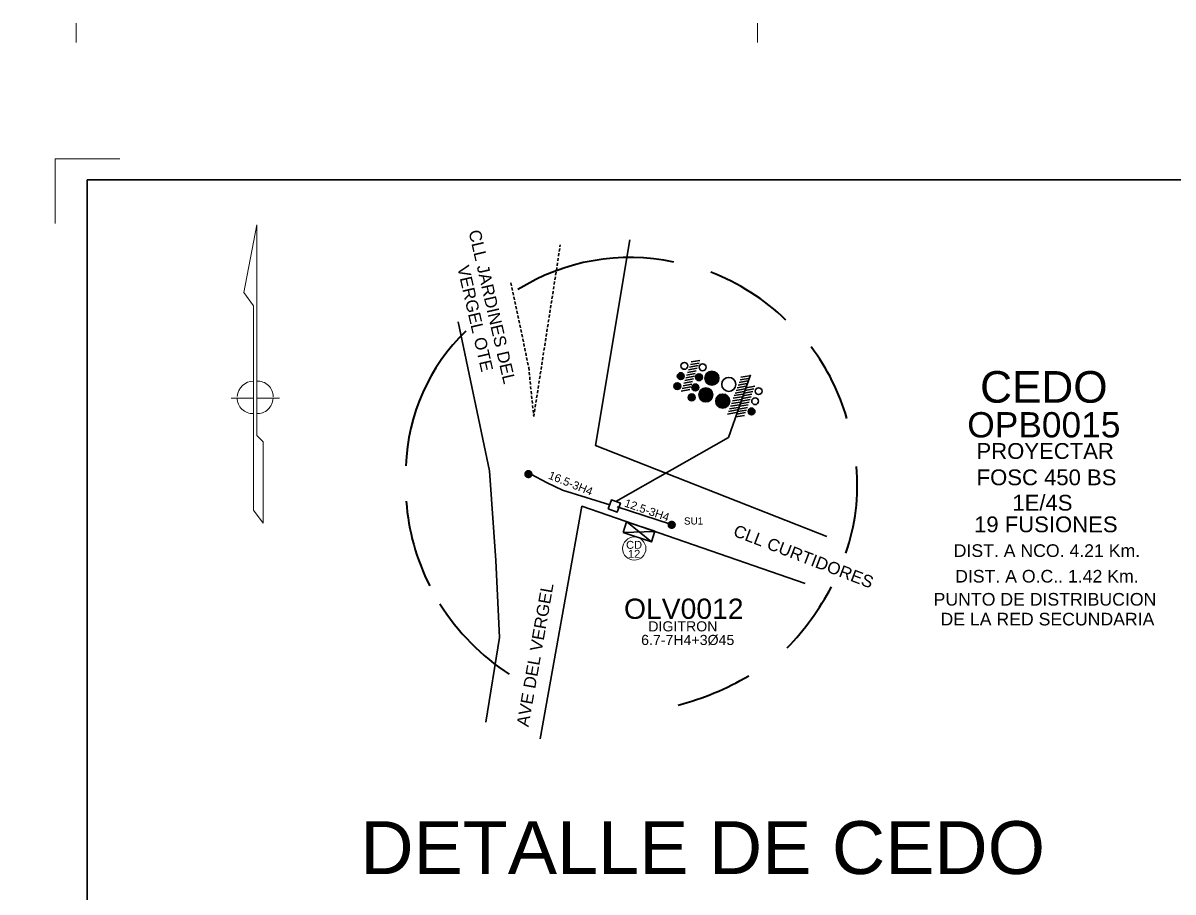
# Model space of a CAD drawing. Header units: millimetres. Extents: x -3867 to 635, y 1041 to 3666.
# Drawn here: x -1681.1 to -1488.4, y 1451.6 to 1597.2 of the extents above; entities that cross this region are included whole.
import ezdxf
from ezdxf.enums import TextEntityAlignment as Align

# ---------------------------------------------------------------- set-up
doc = ezdxf.new("R2010")
doc.units = ezdxf.units.MM
doc.linetypes.add('TLSIGC_002', pattern=[0.8, 0.5, -0.3])
doc.linetypes.add('TLSIGC_007', pattern=[28, 10, -1, 10, -1, 2, -1, 2, -1])
for name, color, linetype, lineweight in [('ACOTACION GENERAL', 132, 'Continuous', 30), ('APUNTADOR  DE DATOS PROYECTADA', 1, 'Continuous', 20), ('CABLE EXISTENTE SUBTERRANEO PRINCIPAL', 82, 'Continuous', 40), ('CAJA DE DISTRIBUCION EXISTENTE', 92, 'Continuous', 30), ('CONEXION A CAJA DE DISTRIBUCION EXISTENTE', 74, 'Continuous', 30), ('DATOS DE CARATULA', 160, 'Continuous', 5), ('DISTRITO', 42, 'TLSIGC_007', 60), ('LINEAS DE REFERENCIA Y ACOTACION', 160, 'Continuous', 9), ('MARCO DE CONSTRUCCION', 7, 'Continuous', 5), ('MARCOS PRINCIPALES', 250, 'Continuous', 20), ('NOMBRE DE CALLES', 92, 'TLSIGC_017', 5), ('PERFILES  DE CANALIZACION P.V.C. ALIGERADA EXISTENTE', 132, 'Continuous', 30), ('PLANIMETRIA 2003', 251, 'Continuous', 30), ('PLANIMETRIA 2003 NO DEFINIDA', 12, 'TLSIGC_002', 30), ('POSTES EXISTENTES SECUNDARIOS', 82, 'Continuous', 30), ('POZOS TRADICIONALES EXISTENTES', 132, 'Continuous', 30), ('SUBDIVISION DE VIAS EXISTENTE', 132, 'Continuous', 30), ('SUBIDAS EXISTENTES SECUNDARIAS', 82, 'Continuous', 30)]:
    doc.layers.add(name, color=color, linetype=linetype, lineweight=lineweight)
doc.layers.add('CABLE PROYECTADO SUBTERRANEO', color=1, linetype='Continuous')
doc.styles.get("Standard").update_dxf_attribs({"font": 'arial.ttf'})
doc.linetypes.add('TLSIGC_017', pattern='A,0.5,["=",Standard,S=1.6,R=0,X=-0.2,Y=-0.8],0.5', length=1)

msp = doc.modelspace()

# ---------------------------------------------------------------- hatches: boundary and pattern name
at = {"layer": 'POSTES EXISTENTES SECUNDARIOS'}
h = msp.add_hatch(color=256, dxfattribs=at)
edge = h.paths.add_edge_path()
edge.add_arc((-1596.4, 1521.64), 0.707, 0, 360)
h = msp.add_hatch(color=256, dxfattribs=at)
edge = h.paths.add_edge_path()
edge.add_arc((-1572.39, 1513.14), 0.707, 0, 360)
at = {"layer": 'SUBDIVISION DE VIAS EXISTENTE'}
h = msp.add_hatch(color=256, dxfattribs=at)
edge = h.paths.add_edge_path()
edge.add_arc((-1570.87, 1538.08), 0.538, 0, 360)
h = msp.add_hatch(color=256, dxfattribs=at)
edge = h.paths.add_edge_path()
edge.add_arc((-1567.81, 1537.87), 0.538, 0, 360)
h = msp.add_hatch(color=256, dxfattribs=at)
edge = h.paths.add_edge_path()
edge.add_arc((-1565.69, 1537.69), 1.14, 0, 360)
h = msp.add_hatch(color=256, dxfattribs=at)
edge = h.paths.add_edge_path()
edge.add_arc((-1571.46, 1536.41), 0.538, 0, 360)
h = msp.add_hatch(color=256, dxfattribs=at)
edge = h.paths.add_edge_path()
edge.add_arc((-1568.45, 1536.23), 0.538, 0, 360)
h = msp.add_hatch(color=256, dxfattribs=at)
edge = h.paths.add_edge_path()
edge.add_arc((-1566.69, 1534.92), 1.14, 0, 360)
h = msp.add_hatch(color=256, dxfattribs=at)
edge = h.paths.add_edge_path()
edge.add_arc((-1569.02, 1534.48), 0.538, 0, 360)
h = msp.add_hatch(color=256, dxfattribs=at)
edge = h.paths.add_edge_path()
edge.add_arc((-1563.84, 1533.92), 1.14, 0, 360)
h = msp.add_hatch(color=256, dxfattribs=at)
edge = h.paths.add_edge_path()
edge.add_arc((-1559.02, 1532.13), 0.538, 0, 360)

# ---------------------------------------------------------------- linework, layer by layer
at = {"layer": 'ACOTACION GENERAL'}
msp.add_lwpolyline([(-1559.21, 1538.28), (-1562.85, 1527.79), (-1581.76, 1517.04)], dxfattribs=at)
at = {"layer": 'CABLE EXISTENTE SUBTERRANEO PRINCIPAL'}
for centre, radius, start, end in [((-1579.39, 1522.53), 35.42, 78, 122), ((-1579.29, 1520.47), 37.5, 46, 69), ((-1583.94, 1521.86), 33.03, 134, 178), ((-1578.31, 1520.87), 36.69, 16, 37), ((-1576.53, 1519.84), 35.25, 341, 5), ((-1580.05, 1519.68), 36.91, 184, 207), ((-1585.7, 1524.04), 45.39, 316, 332), ((-1578.78, 1520.19), 38.26, 212, 237), ((-1584.03, 1530.33), 49.09, 285, 300)]:
    msp.add_arc(centre, radius, start, end, dxfattribs=at)
at = {"layer": 'CAJA DE DISTRIBUCION EXISTENTE'}
for p, q in [((-1579.93, 1513.63), (-1575.79, 1510.29)), ((-1580.52, 1511.86), (-1575.2, 1512.05))]:
    msp.add_line(p, q, dxfattribs=at)
msp.add_lwpolyline([(-1580.52, 1511.86), (-1575.79, 1510.28), (-1575.2, 1512.06), (-1579.94, 1513.64), (-1580.52, 1511.86)], dxfattribs=at)
at = {"layer": 'MARCO DE CONSTRUCCION'}
for p, q in [((-1641.94, 1563.41), (-1644.11, 1552.05)), ((-1641.94, 1528.13), (-1641.94, 1563.41)), ((-1644.11, 1552.05), (-1642.46, 1549.86)), ((-1642.46, 1549.86), (-1642.46, 1546.55)), ((-1642.46, 1546.55), (-1642.46, 1515.6)), ((-1642.46, 1534.39), (-1646.24, 1534.39)), ((-1641.94, 1534.39), (-1638.13, 1534.39)), ((-1640.85, 1527.04), (-1641.94, 1528.13)), ((-1640.85, 1513.42), (-1640.85, 1527.04)), ((-1642.46, 1515.6), (-1640.85, 1513.42))]:
    msp.add_line(p, q, dxfattribs=at)
msp.add_lwpolyline([(-1664.87, 1574.47), (-1675.69, 1574.47), (-1675.69, 1563.64)], dxfattribs=at)
at = {"layer": 'MARCO DE CONSTRUCCION', "color": 7, "linetype": 'Continuous', "lineweight": 30}
msp.add_lwpolyline([(-1659.53, 1308.49), (-1681.1, 1308.49), (-1681.1, 1046.03), (-1659.53, 1046.03), (-1659.53, 1308.49), (-1659.53, 1046.03), (-859.6, 1046.03), (-859.6, 1570.96), (-1670.32, 1570.96), (-1670.32, 1308.49)], dxfattribs=at)
at = {"layer": 'MARCO DE CONSTRUCCION'}
for centre, radius, start, end in [((-1642.39, 1534.43), 2.81, 91, 175), ((-1641.79, 1534.64), 2.6, 359, 93), ((-1642.59, 1534.39), 2.61, 180, 272), ((-1641.85, 1534.43), 2.65, 267, 358)]:
    msp.add_arc(centre, radius, start, end, dxfattribs=at)
at = {"layer": 'MARCOS PRINCIPALES'}
for p, q in [((-1672.21, 1593.98), (-1672.21, 1597.24)), ((-1557.99, 1593.98), (-1557.99, 1597.24))]:
    msp.add_line(p, q, dxfattribs=at)
msp.add_circle((-1578.66, 1509.16), 1.95, dxfattribs=at)
at = {"layer": 'PERFILES  DE CANALIZACION P.V.C. ALIGERADA EXISTENTE'}
for p, q in [((-1569.26, 1539.99), (-1567.81, 1540.26)), ((-1569.11, 1540.43), (-1567.66, 1540.7)), ((-1570.03, 1537.77), (-1568.58, 1538.04)), ((-1569.88, 1538.21), (-1568.43, 1538.48)), ((-1569.72, 1538.66), (-1568.28, 1538.93)), ((-1569.57, 1539.1), (-1568.12, 1539.37)), ((-1569.42, 1539.54), (-1567.97, 1539.82)), ((-1560.78, 1537.88), (-1559.33, 1538.13)), ((-1570.65, 1535.99), (-1569.2, 1536.26)), ((-1570.49, 1536.44), (-1569.04, 1536.71)), ((-1570.34, 1536.88), (-1568.89, 1537.15)), ((-1570.19, 1537.32), (-1568.74, 1537.6)), ((-1566.27, 1535.99), (-1566.26, 1536.01)), ((-1561.42, 1536.11), (-1559.97, 1536.36)), ((-1561.26, 1536.55), (-1559.81, 1536.8)), ((-1561.1, 1537), (-1559.65, 1537.25)), ((-1560.94, 1537.44), (-1559.49, 1537.69)), ((-1558.47, 1536.37), (-1559.92, 1536.1)), ((-1570.8, 1535.55), (-1569.35, 1535.82)), ((-1562.22, 1533.91), (-1560.77, 1534.15)), ((-1562.06, 1534.35), (-1560.61, 1534.6)), ((-1561.9, 1534.79), (-1560.45, 1535.04)), ((-1561.74, 1535.23), (-1560.29, 1535.48)), ((-1561.58, 1535.67), (-1560.13, 1535.92)), ((-1559.25, 1534.15), (-1560.7, 1533.89)), ((-1559.09, 1534.6), (-1560.54, 1534.33)), ((-1558.94, 1535.04), (-1560.39, 1534.77)), ((-1558.78, 1535.49), (-1560.23, 1535.22)), ((-1558.63, 1535.93), (-1560.08, 1535.66)), ((-1562.87, 1532.14), (-1561.42, 1532.39)), ((-1562.71, 1532.58), (-1561.25, 1532.83)), ((-1562.55, 1533.02), (-1561.09, 1533.27)), ((-1562.39, 1533.46), (-1560.93, 1533.71)), ((-1559.86, 1532.38), (-1561.31, 1532.11)), ((-1559.71, 1532.82), (-1561.16, 1532.55)), ((-1559.56, 1533.27), (-1561, 1533)), ((-1559.4, 1533.71), (-1560.85, 1533.44)), ((-1563.03, 1531.7), (-1561.58, 1531.95)), ((-1560.17, 1531.49), (-1561.62, 1531.22)), ((-1560.02, 1531.94), (-1561.47, 1531.67))]:
    msp.add_line(p, q, dxfattribs=at)
for centre, radius in [((-1570.27, 1539.78), 0.574), ((-1567.2, 1539.55), 0.574), ((-1570.87, 1538.06), 0.574), ((-1567.81, 1537.88), 0.574), ((-1565.65, 1537.71), 1.17), ((-1571.45, 1536.38), 0.574), ((-1568.43, 1536.16), 0.574), ((-1566.67, 1534.91), 1.17), ((-1562.83, 1536.68), 1.17), ((-1557.82, 1535.54), 0.574), ((-1569.04, 1534.5), 0.574), ((-1563.84, 1533.88), 1.17), ((-1558.41, 1533.86), 0.574), ((-1559.01, 1532.14), 0.574)]:
    msp.add_circle(centre, radius, dxfattribs=at)
at = {"layer": 'PLANIMETRIA 2003'}
for points in [[(-1579.42, 1560.9), (-1585.13, 1526.41), (-1546.4, 1511.17)], [(-1603.55, 1480.05), (-1601.22, 1494.24), (-1601.86, 1507.15), (-1602.92, 1522.17), (-1608.2, 1547.14)], [(-1550.01, 1503.33), (-1587.46, 1516.25), (-1594.45, 1477.3)]]:
    msp.add_lwpolyline(points, dxfattribs=at)
at = {"layer": 'PLANIMETRIA 2003 NO DEFINIDA'}
msp.add_lwpolyline([(-1599.32, 1553.71), (-1596.35, 1539.53), (-1595.51, 1531.27), (-1591.06, 1560.05)], dxfattribs=at)
at = {"layer": 'POZOS TRADICIONALES EXISTENTES'}
msp.add_lwpolyline([(-1583.02, 1515.8), (-1581.5, 1515.27), (-1580.97, 1516.79), (-1582.49, 1517.32), (-1583.02, 1515.8)], dxfattribs=at)
at = {"layer": 'SUBIDAS EXISTENTES SECUNDARIAS'}
msp.add_line((-1572.6, 1513.27), (-1581.51, 1516.16), dxfattribs=at)
msp.add_lwpolyline([(-1582.76, 1516.51), (-1590.66, 1518.93), (-1593.28, 1520.16), (-1595.97, 1521.64)], dxfattribs=at)

# ---------------------------------------------------------------- texts
at = {"layer": 'ACOTACION GENERAL'}
for s, rotation, p in [('16.5-3H4', 338, (-1593.19, 1520.93)), ('12.5-3H4', 341, (-1580.44, 1516.24))]:
    msp.add_text(s, height=1.358, rotation=rotation, dxfattribs=at).set_placement(p)
at = {"layer": 'APUNTADOR  DE DATOS PROYECTADA'}
msp.add_text('CEDO', height=5.296, rotation=0, dxfattribs=at).set_placement((-1510.02, 1536.26), align=Align.MIDDLE)
at = {"layer": 'APUNTADOR  DE DATOS PROYECTADA', "color": 0}
msp.add_text('DETALLE DE CEDO', height=8.8533, dxfattribs=at).set_placement((-1624.58, 1454.62))
at = {"layer": 'CABLE PROYECTADO SUBTERRANEO'}
for s, p in [('PROYECTAR', (-1509.8, 1525.52)), ('FOSC 450 BS', (-1509.57, 1521.1)), ('1E/4S', (-1510.26, 1516.9)), ('19 FUSIONES', (-1509.69, 1513.22))]:
    msp.add_text(s, height=2.648, rotation=0, dxfattribs=at).set_placement(p, align=Align.MIDDLE)
at = {"layer": 'CAJA DE DISTRIBUCION EXISTENTE'}
msp.add_text('DIGITRON', height=1.697, dxfattribs=at).set_placement((-1576.31, 1495.28))
at = {"layer": 'CONEXION A CAJA DE DISTRIBUCION EXISTENTE'}
msp.add_text('6.7-7H4+3Ø45', height=1.697, dxfattribs=at).set_placement((-1577.51, 1493))
at = {"layer": 'DATOS DE CARATULA'}
for s, height, p in [('SU1', 1.188, (-1570.33, 1513.19)), ('CD', 1.329, (-1580.03, 1509.12)), ('12', 1.329, (-1579.72, 1507.61))]:
    msp.add_text(s, height=height, dxfattribs=at).set_placement(p)
at = {"layer": 'DISTRITO'}
msp.add_text('OPB0015', height=4.237, dxfattribs=at).set_placement((-1510.02, 1529.91), align=Align.MIDDLE)
msp.add_text('OLV0012', height=3.394, dxfattribs=at).set_placement((-1580.38, 1497.38))
at = {"layer": 'LINEAS DE REFERENCIA Y ACOTACION'}
for s, p in [('PUNTO DE DISTRIBUCION ', (-1509.42, 1500.66)), ('DE LA RED SECUNDARIA', (-1509.42, 1497.34))]:
    msp.add_text(s, height=2.1184, rotation=0, dxfattribs=at).set_placement(p, align=Align.MIDDLE)
at = {"layer": 'MARCO DE CONSTRUCCION', "color": 7}
for s, p in [('DIST. A NCO. 4.21 Km.', (-1509.51, 1508.82)), ('DIST. A O.C.. 1.42 Km.', (-1509.51, 1504.53))]:
    msp.add_text(s, height=2.1184, rotation=0, dxfattribs=at).set_placement(p, align=Align.MIDDLE)
at = {"layer": 'NOMBRE DE CALLES'}
for s, height, rotation, p in [('CLL JARDINES DEL', 2.0364, 283, (-1606.44, 1562.32)), ('VERGEL OTE', 2.036, 283, (-1608.35, 1556.35)), ('CLL CURTIDORES', 2.0364, 339, (-1562.23, 1511.34)), ('AVE DEL VERGEL', 2.0364, 80, (-1596.4, 1479.19))]:
    msp.add_text(s, height=height, rotation=rotation, dxfattribs=at).set_placement(p)

doc.saveas('drawing.dxf')
